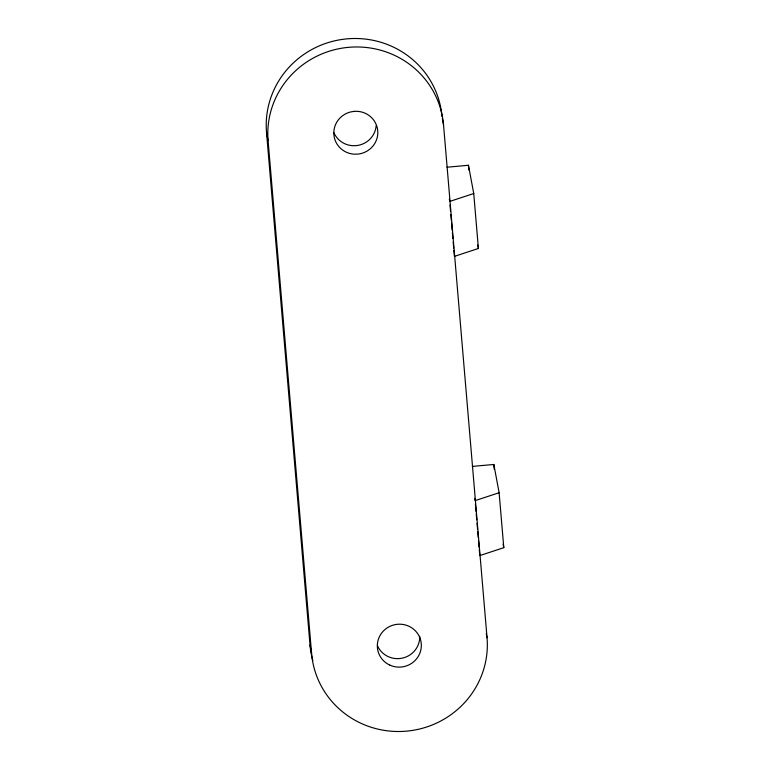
<?xml version="1.0" encoding="UTF-8"?>
<svg xmlns="http://www.w3.org/2000/svg" width="770" height="770" viewBox="0 0 770 770"><rect width="100%" height="100%" fill="white"/><g stroke="black" fill="none" stroke-linecap="round" stroke-linejoin="round"><path stroke-width="1.16" d="M446.966 167.215L468.458 165.28L473.743 193.53L449.738 201.432L449.314 199.18M473.743 193.53L478.401 248.479L454.396 256.391L453.896 250.414M472.347 466.408L493.84 464.474L499.124 492.723L475.119 500.635L474.695 498.373M499.124 492.723L503.792 547.682L479.787 555.584L479.277 549.616M477.747 244.956L478.401 248.479M442.346 118.561L443.539 124.913L487.044 637.762A88.098 85.768 -10.6 0 1 406.579 731.144A88.098 85.768 -10.6 0 1 311.6 653.557L310.021 645.087L266.507 132.238A88.098 85.768 -10.6 0 1 346.981 38.856A88.098 85.768 -10.6 0 1 441.951 116.443M503.128 544.149L503.792 547.682M486.245 633.518L487.044 637.762M266.507 132.238L268.095 140.718L311.6 653.557M468.458 165.28L468.863 170.064M493.84 464.474L494.244 469.257M450.046 205.022L450.546 210.99M450.854 214.58L451.364 220.547M451.567 222.944L452.173 230.105M452.375 232.502L452.875 238.469M453.183 242.059L453.694 248.027M475.427 504.215L476.033 511.386M476.235 513.773L476.745 519.75M477.044 523.331L477.554 529.308M477.756 531.695L478.266 537.662M478.565 541.252L479.075 547.22M268.095 140.718A88.098 85.768 -10.6 0 1 348.56 47.326A88.098 85.768 -10.6 0 1 443.539 124.913M419.727 636.328A22.022 21.445 -10.6 0 1 402.402 658.119A22.022 21.445 -10.6 0 1 377.444 645.664M312.812 660.535A88.098 85.768 -10.6 0 1 310.021 645.087M376.164 125.674A22.022 21.445 -10.6 0 1 356.038 145.655L352.583 145.694A22.022 21.445 -10.6 0 1 337.549 138.436L335.508 135.741A22.022 21.445 -10.6 0 1 333.93 132.758M353.998 111.38L350.591 111.958A22.022 21.445 -10.6 0 0 337.096 144.221L339.137 146.916A22.022 21.445 -10.6 0 0 354.171 154.173L357.627 154.125A22.022 21.445 -10.6 0 0 376.106 124.268L374.528 121.294A22.022 21.445 -10.6 0 0 353.998 111.38M389.928 665.155A22.022 21.445 -10.6 0 0 421.257 643.682A22.022 21.445 -10.6 0 0 386.79 628.137A22.022 21.445 -10.6 0 0 389.928 665.155"/></g></svg>
